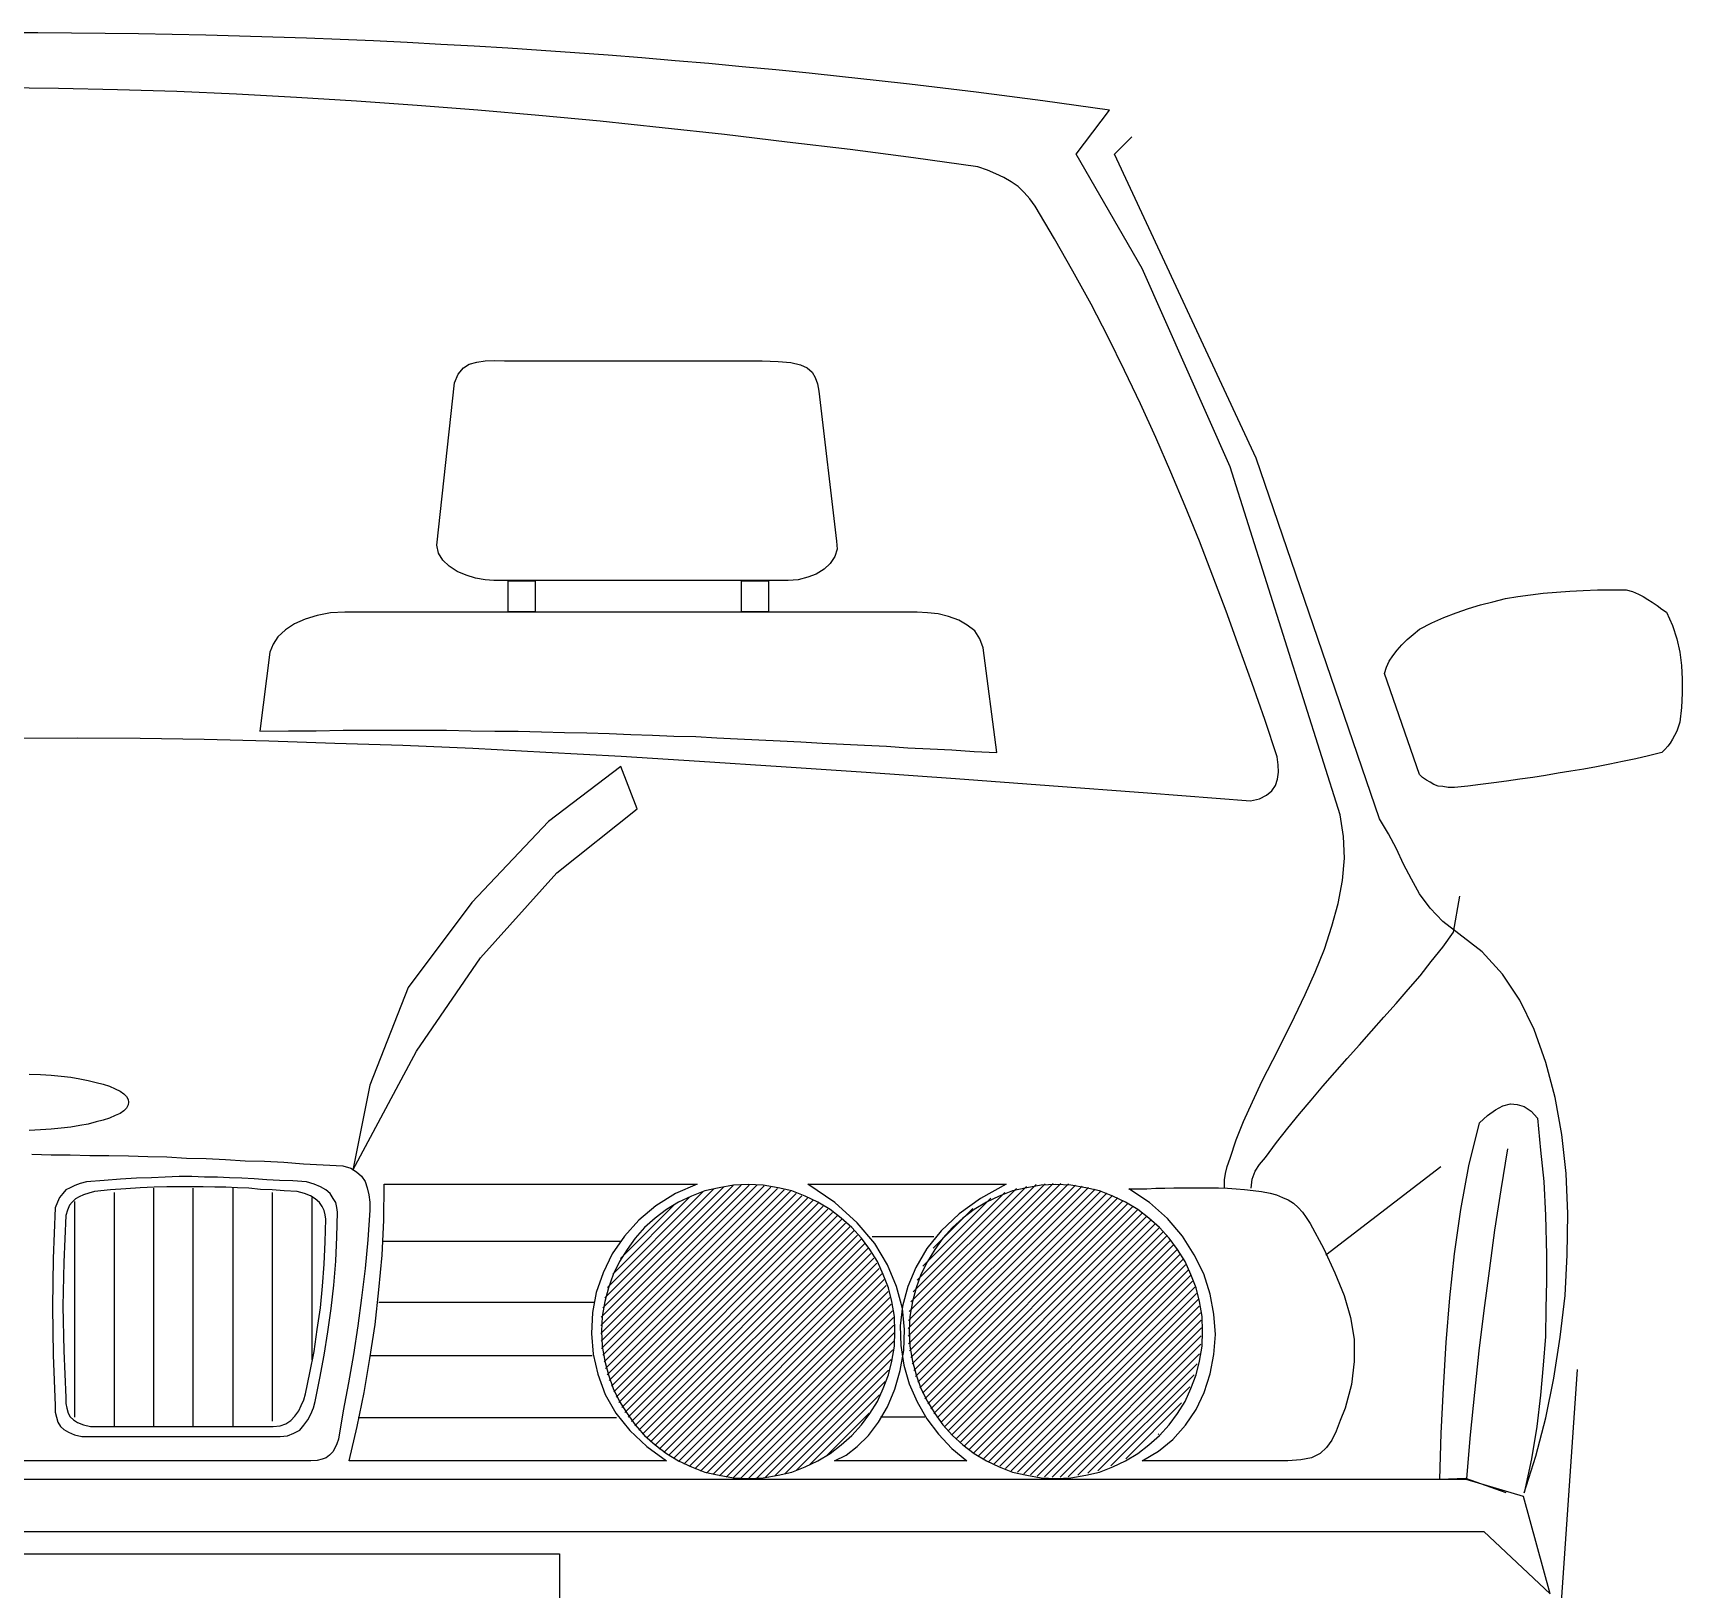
# Model space of a CAD drawing. Header units: inches. Extents: x 295786 to 300745, y 68261 to 70432.
# Drawn here: x 296511.51 to 296547.65, y 70203.87 to 70237.98 of the extents above; entities that cross this region are included whole.
import ezdxf

# ---------------------------------------------------------------- set-up
doc = ezdxf.new("R2010")
doc.units = ezdxf.units.IN
doc.header["$MEASUREMENT"] = 0
doc.layers.add('CAR1', color=9, linetype='Continuous')

# ---------------------------------------------------------------- blocks, each defined once
blk = doc.blocks.new('2')
at = {"layer": 'CAR1'}
h = blk.add_hatch(dxfattribs=at)
h.set_pattern_fill('ANSI31', color=61, scale=1.44, style=0)
h.set_pattern_definition([(44.99999999999999, (-28974.31064693475, -35746.22210481741), (-0.1272792206135785, 0.1272792206135785), [])])
h.paths.add_polyline_path([(59.32769505612669, 33.51452961189716), (59.80699952560826, 33.49770010104476), (60.26880130378049, 33.41220618583975), (60.73060308196, 33.30988275975324), (61.15807265797775, 33.1382217489263), (61.568712723114, 32.95040440767843), (61.96185009696273, 32.71075217291218), (62.32132844907028, 32.43744091645567), (62.66330410988303, 32.12912427736228), (62.97162074895459, 31.78714861658591), (63.22810249456234, 31.42767026446381), (63.46775472929949, 31.03453289060053), (63.67240158143977, 30.6238928254752), (63.82655990097919, 30.19642324946471), (63.94638601834959, 29.75145098214125), (64.03187993355095, 29.27281969311298), (64.04870944441427, 28.79351522362413), (64.03187993355095, 28.31488393458858), (63.94638601835322, 27.83557946511792), (63.82655990097919, 27.39128037821865), (63.67240158144705, 26.94698129134122), (63.46775472929949, 26.53634122618314), (63.22810249456597, 26.14320385236715), (62.97162074896187, 25.78372550025597), (62.6633041098903, 25.44174983945049), (62.32132844907755, 25.13410638079586), (61.96185009697365, 24.86012194387513), (61.56871272312856, 24.62046970914162), (61.15807265798139, 24.43265236787556), (60.73060308197455, 24.26166453746555), (60.26880130379868, 24.15866793095847), (59.80699952561554, 24.07317401576802), (59.3276950561376, 24.05634450491561), (58.84906376709478, 24.07317401577529), (58.38726198891527, 24.1586679309512), (57.92546021073576, 24.26166453744736), (57.49731745428653, 24.43265236786101), (57.0873505695854, 24.62046970914162), (56.69354001530519, 24.86012194387149), (56.33473484362548, 25.13410638079586), (55.99208600239217, 25.44174983941411), (55.68444254374117, 25.78372550024869), (55.41045810683499, 26.14320385234532), (55.17147905252932, 26.53634122619042), (54.98298853082451, 26.94698129134122), (54.81200070042178, 27.39128037822593), (54.70967727434981, 27.83557946510336), (54.62418335914845, 28.31488393455584), (54.60668066785001, 28.79351522361685), (54.62418335914845, 29.27281969308024), (54.70967727434618, 29.75145098212306), (54.81200070041086, 30.19642324942834), (54.98298853082088, 30.62389282545337), (55.17147905252205, 31.03453289060417), (55.41045810682772, 31.42767026444199), (55.68444254373753, 31.78714861656408), (55.99208600237398, 32.12912427736228), (56.33473484361457, 32.4374409164484), (56.69354001529427, 32.71075217290854), (57.08735056957448, 32.95040440764933), (57.49731745428289, 33.13822174891175), (57.92546021072849, 33.3098827597496), (58.38726198890072, 33.41220618583611), (58.84906376707659, 33.49770010102293)])
h = blk.add_hatch(dxfattribs=at)
h.set_pattern_fill('ANSI31', color=61, scale=1.44, style=0)
h.set_pattern_definition([(44.99999999999999, (-28918.46691320327, -35746.18438776478), (-0.1272792206135785, 0.1272792206135785), [])])
h.paths.add_polyline_path([(69.21964706074141, 33.56488545181128), (69.69895153022662, 33.54805594095887), (70.16075330840249, 33.46256202574659), (70.622555086582, 33.36023859969646), (71.05002466258884, 33.18857758883678), (71.46066472773964, 33.00076024758164), (71.85380210157018, 32.76110801285904), (72.213280453685, 32.48779675636615), (72.55525611449775, 32.17948011730186), (72.86289957313784, 31.8375044564782), (73.1200544991807, 31.47802610437066), (73.35903355348273, 31.0848887305292), (73.56435358605813, 30.6742486653784), (73.71851190559755, 30.24677908936792), (73.83833802296431, 29.80180682207356), (73.92383193816931, 29.32317553301618), (73.940661449029, 28.84387106353097), (73.92383193816931, 28.36523977448815), (73.83833802296431, 27.88593530501748), (73.71851190560119, 27.4416362181255), (73.56435358605813, 26.99733713127353), (73.35903355349728, 26.58669706611909), (73.12005449919161, 26.19355969227399), (72.86289957314875, 25.83408134015917), (72.55525611450139, 25.49210567935734), (72.21328045370319, 25.1844622207027), (71.85380210158473, 24.91047778382199), (71.46066472774692, 24.67082554905573), (71.05002466259975, 24.48300820781515), (70.62255508659291, 24.31202037739786), (70.1607533084134, 24.20902377089442), (69.69895153023026, 24.12352985567486), (69.21964706075232, 24.10670034481882), (68.7410157717095, 24.1235298556785), (68.27921399353363, 24.20902377088714), (67.81741221535049, 24.31202037739422), (67.38926945890853, 24.48300820779696), (66.97862939376864, 24.67082554904846), (66.58549201991991, 24.91047778381107), (66.22601366780873, 25.18446222072089), (65.88403800699962, 25.49210567935734), (65.5763945483668, 25.83408134015554), (65.30241011145336, 26.19355969224853), (65.06275787671257, 26.58669706611909), (64.87494053543924, 26.99733713124078), (64.7039527050365, 27.4416362181255), (64.60095609852942, 27.88593530500293), (64.51546218333169, 28.36523977448451), (64.4986326724611, 28.84387106351642), (64.51546218333169, 29.32317553301982), (64.60095609852942, 29.80180682205901), (64.70395270502922, 30.24677908936792), (64.8749405354356, 30.67424866538568), (65.06275787670893, 31.0848887305292), (65.30241011144608, 31.47802610434883), (65.57639454834862, 31.83750445646729), (65.88403800699234, 32.1794801172764), (66.22601366780509, 32.48779675634796), (66.58549201991264, 32.76110801281538), (66.97862939375773, 33.00076024757072), (67.38926945889762, 33.18857758885497), (67.81741221534321, 33.36023859968554), (68.27921399352272, 33.46256202573932), (68.74101577169131, 33.54805594095887)])
for points in [[(35.7497382556794, 47.89620477711651), (37.75043050749809, 47.91303428797983), (39.78612814191365, 47.89620477712742), (41.8386552871998, 47.86187257494748), (43.92551463465497, 47.81071086194061), (46.0467061842719, 47.74204645759164), (48.23656213822687, 47.67405523370689), (50.49440931608842, 47.5710586271889), (52.8377504091477, 47.45123250981123), (55.26658541740835, 47.31457688160299), (57.78091434087764, 47.16041856204174), (60.41574256213789, 46.98943073164628), (63.1522210290459, 46.80161339038386), (66.0260283046191, 46.59629335783393), (69.03649120843329, 46.37347063395646), (72.20111243177962, 46.13449157963987), (75.5198919746581, 45.87800983404668), (75.81070592243123, 45.94600105794962), (76.03285546586994, 46.0658271753382), (76.20384329627996, 46.20248280355372), (76.32366941365035, 46.37347063396737), (76.39233381798476, 46.57879066653913), (76.42599283971867, 46.80161339039842), (76.40916332884808, 47.04059244470409), (76.3748311266827, 47.29774737073967), (75.9816937528376, 48.49466218358793), (75.57105368769408, 49.6579179746841), (75.16041362254327, 50.82117376576571), (74.7329440465328, 51.98442955686551), (74.30547447052231, 53.11335314579992), (73.87733171407672, 54.24227673472706), (73.41552993589721, 55.37120032364692), (72.9537281577177, 56.46579171043049), (72.4750968686676, 57.57788578846521), (71.97896288832271, 58.65564766438183), (71.46532621667211, 59.7334095402548), (70.93553321458967, 60.81049823571084), (70.38823752120516, 61.87143060076414), (69.8066096256589, 62.93168978534231), (69.20747903881056, 63.97511945907536), (68.59219212152675, 65.01854913279749), (68.42120429111674, 65.25820136754555), (68.23271376941193, 65.46352140010276), (68.04422324771076, 65.65133874136882), (67.82207370427204, 65.80549706090824), (67.58242146953125, 65.94215268914195), (67.32593972392715, 66.06197880651962), (67.05262846745609, 66.18180492390093), (66.74431182836634, 66.28480153038254), (64.67495517222414, 66.57561547815567), (62.63925753780495, 66.84892673462309), (60.60355990338576, 67.08857896936388), (58.585364960265, 67.32823120409739), (56.58399952801483, 67.55038074753611), (54.58263409576466, 67.7557007801006), (52.61560086568352, 67.94351812138484), (50.64856763559146, 68.11517913222997), (48.69836391637728, 68.26866427131245), (46.74816019716309, 68.40531989954252), (44.81545916925097, 68.52514601692019), (42.88208496089283, 68.6281426234309), (40.96621344384766, 68.713636538625), (39.05101510723034, 68.76479825166098), (37.15264628148361, 68.81595996469696), (35.25427745574416, 68.83346265598084)], [(74.68178233351864, 33.40801546238436), (74.681782333515, 33.68132671885178), (74.71544135525983, 33.8866467514199), (74.76727624872365, 34.10879629486226), (74.86959967479197, 34.38278073177571), (75.05809019649678, 34.96440862732197), (75.29706925080245, 35.562866033717), (75.58788319857558, 36.19565564229197), (75.89619983765078, 36.8627774530396), (76.23817549845262, 37.52989926380906), (76.59698067013596, 38.2313532767148), (76.93962951137655, 38.93280728965328), (77.28160517218203, 39.65109081342234), (77.60675132212054, 40.36937433722778), (77.89756526989368, 41.10516055230255), (78.13654432419935, 41.84094676738823), (78.34186435676384, 42.57605980202788), (78.47919316543266, 43.31184601712812), (78.54718438933924, 44.03012954090082), (78.51285218717385, 44.73158355382839), (78.41052876110916, 45.4330375667414), (74.86959967475923, 56.63677954083323), (72.03012460134778, 63.01718370056551), (69.90893305172358, 66.69476841510914), (70.9866949276111, 68.11517913223724)], [(83.7475032471375, 23.60718151413676), (82.44759182780763, 24.06898329230535), (81.60948218664998, 24.03465109013632), (81.66064389967505, 25.52305303114917), (81.72863512357435, 26.97644958962701), (81.81480221921083, 28.44734883934143), (81.93395515614247, 29.88391588692684), (82.08811347567462, 31.30365342359801), (82.29343350825002, 32.72339096033465), (82.54991525385412, 34.12629898615342), (82.8918909146596, 35.5117043206883), (83.14904584070246, 35.75135655544727), (83.40552758630656, 35.93917389670969), (83.6445066406086, 36.05900001408008), (83.88415887535666, 36.12766441840722), (84.10630841879174, 36.11016172711606), (84.32913114266557, 36.04217050322404), (84.55128068610065, 35.88801218368826), (84.75660071867242, 35.66586264025318), (84.8595973251795, 34.63926247737982), (84.96192075124782, 33.63016500582671), (85.0130824642838, 32.53557361907224), (85.04741466645646, 31.26932122145445), (85.0474146664601, 30.41438206943712), (85.03058515560042, 29.54194022611409), (85.01308246429835, 28.63516618062204), (84.94509124039178, 27.71156262425575), (84.8595973251904, 26.75430004617374), (84.73977120782729, 25.745202574617), (84.56878337741728, 24.70177290088759), (84.32913114267649, 23.60718151414403), (84.70543900565826, 24.78726681609623), (85.03058515560406, 26.01851383109897), (85.2870669012118, 27.30092255910859), (85.49238693376901, 28.61833666975508), (85.64587207287332, 29.95258029125034), (85.71453647720773, 31.269321221469), (85.73136598807105, 32.58673533208275), (85.68020427503143, 33.88664675142718), (85.54354864679772, 35.13539645772835), (85.32139910335536, 36.33298445097171), (85.03058515558223, 37.46190803990612), (84.65427729260409, 38.52216722450248), (84.19247551442095, 39.46327347217812), (83.627677129738, 40.3013831133394), (82.97738482985733, 41.01966663709391), (82.22476910390469, 41.60129453265836), (81.71180561269284, 41.99443190648526), (81.30116554754932, 42.42257466294905), (80.95918988673293, 42.88437644110309), (80.70270814112882, 43.36300773014591), (80.44622639552472, 43.84231219964204), (80.22340367164725, 44.33844617999057), (79.96692192604678, 44.81707746902612), (79.67610797827001, 45.29638193851133), (75.70770931591687, 56.91076397773577), (71.14085324715779, 66.69476841510914), (71.70497845140198, 67.25956679979208)], [(51.16153112682878, 52.97669751752255), (50.88754668992624, 52.99352702838223), (50.57990323127888, 53.04468874144004), (50.27158659221095, 53.14768534792165), (49.98144582485838, 53.26751146531751), (49.72429089882644, 53.43849929571297), (49.51897086625104, 53.62631663696448), (49.3823152380246, 53.84913936086014), (49.33115352498135, 54.10562110646424), (49.8952787292219, 59.33959898596368), (50.01510484658502, 59.61358342285166), (50.18609267699503, 59.81890345542706), (50.37458319869984, 59.93872957281201), (50.61423543345154, 60.00672079669675), (50.88754668991533, 60.04105299886942), (51.17836063768482, 60.05788250974729), (51.50350678762334, 60.04105299887669), (51.86298513973452, 60.04105299886578), (59.79978246440805, 60.04105299888033), (60.3127459556199, 60.02422348803884), (60.72338602076707, 59.98989128584071), (61.03102947941079, 59.92122688152813), (61.25385220328462, 59.81890345545253), (61.40733734238165, 59.68157464679825), (61.51033394888509, 59.5105868163846), (61.57899835322314, 59.30526678380193), (61.63016006625548, 59.06628772952172), (62.19428527051059, 54.24227673472706), (62.21178796180902, 53.98579498910112), (62.14312355747461, 53.74614275437125), (61.98896523793519, 53.52399321091798), (61.80114789667277, 53.33550268920226), (61.54466615105775, 53.18201755011614), (61.27068171415522, 53.07902094362362), (60.96303825551149, 52.99352702840042), (60.63789210556934, 52.97669751755529), (51.16153112682878, 52.97669751752255)], [(52.49577474833131, 52.95919482623503), (52.49577474833495, 51.96692686554888), (51.62333290500828, 51.96692686553433), (51.62333290500828, 52.95919482622776), (52.49577474833131, 52.95919482623503)], [(60.00510249698709, 52.95919482623503), (60.00510249698709, 51.96692686553433), (59.1326606536677, 51.96692686555616), (59.13266065366042, 52.95919482624959), (60.00510249698709, 52.95919482623503)], [(88.75933158316911, 47.43440299899885), (88.33186200715863, 47.33140639250632), (87.92122194200056, 47.229082966438), (87.49375236600099, 47.14358905124391), (87.08311230085383, 47.05809513602435), (86.65564272484698, 46.97260122082298), (86.24500265969618, 46.90393681650676), (85.83436259455993, 46.83527241215779), (85.4237225294055, 46.76728118825486), (85.01308246426925, 46.69861678390953), (84.60244239912572, 46.63062556002114), (84.19247551442095, 46.57879066653913), (83.76433275797172, 46.5107994426362), (83.35369269282455, 46.45896454918693), (82.92622311681407, 46.4078028361364), (82.51558305166691, 46.35664112310405), (82.08811347565643, 46.30547941008626), (81.88279344309194, 46.30547941007171), (81.71180561268557, 46.33981161222255), (81.55764729314615, 46.35664112311861), (81.42099166491244, 46.40780283612548), (81.30116554753477, 46.47646724046717), (81.18133943017165, 46.5444584643883), (81.06151331279762, 46.63062556002478), (80.95918988673293, 46.73294898609674), (79.83026629779488, 49.98306412461898), (79.89893070213293, 50.18838415717983), (79.98442461733794, 50.37620149846407), (80.10425073470105, 50.54718932887408), (80.2409063629384, 50.73567985060072), (80.39506468248146, 50.90666768097071), (80.5660525128842, 51.07765551138073), (80.75386985415389, 51.23181383092742), (80.95918988672202, 51.40280166131924), (81.35232726057075, 51.60812169392011), (81.74613781484368, 51.77910952431193), (82.13927518868877, 51.93326784385863), (82.53308574296534, 52.06992347207779), (82.92622311681043, 52.18974958946274), (83.32003367108337, 52.29207301552742), (83.73000055579178, 52.39506962204177), (84.12381111006835, 52.46306084592652), (84.53445117521551, 52.51489573940853), (84.94509124035903, 52.56605745242632), (85.37256081636588, 52.60038965461354), (85.80003039238, 52.63404867634381), (86.22749996839048, 52.65155136762405), (86.68930174656998, 52.66838087849828), (87.1342740138789, 52.66838087850192), (87.6135784833532, 52.66838087851647), (87.81822533549348, 52.61721916547322), (88.00671585719829, 52.53172525026821), (88.16087417674134, 52.46306084594471), (88.31435931584929, 52.36073741986183), (88.45168812451448, 52.27524350465319), (88.60517326361514, 52.17224689815703), (88.7593315831582, 52.05309396121447), (88.91348990269762, 51.95009735471467), (89.10130724397095, 51.52262777872238), (89.23796287220102, 51.09515820269735), (89.3409594787081, 50.66701544627358), (89.39212119174408, 50.23954587023036), (89.40962388304251, 49.79457360292145), (89.40962388303888, 49.35027451605856), (89.39212119174044, 48.88847273788269), (89.3409594787081, 48.40916826839748), (89.28979776567576, 48.25500994885442), (89.2379628722083, 48.11835432063162), (89.16997164830536, 47.98169869237972), (89.10130724397459, 47.86187257502752), (89.03331602007165, 47.74204645764621), (88.94782210486665, 47.6397230315888), (88.86165500923744, 47.53672642506353), (88.75933158316911, 47.43440299899885)], [(67.360271926118, 47.43440299896974), (66.91529965880545, 50.8043442548842), (66.81297623273713, 51.09515820267552), (66.64198840232348, 51.3516399482869), (66.40233616758997, 51.53945728956023), (66.12902491111163, 51.69361560907782), (65.80387876117311, 51.81344172645913), (65.46190310036036, 51.89893564165686), (65.11925425911977, 51.93326784381134), (64.79478128961637, 51.95009735469648), (46.37185233421405, 51.95009735465283), (45.91005055603091, 51.93326784381861), (45.48258098002043, 51.8477739285845), (45.08877042574022, 51.72794781122866), (44.74679476493475, 51.57378949167833), (44.45598081716162, 51.38597215042682), (44.21632858242083, 51.16314942654208), (44.06284344332744, 50.92349719180856), (43.95984683681309, 50.66701544617899), (43.63470068688184, 48.11835432056614), (44.55897742367233, 48.13585701187912), (45.44824877785504, 48.13585701186457), (46.32069062118171, 48.15268652272061), (47.17562977320631, 48.15268652272061), (48.01373941436032, 48.15268652272061), (48.83501954464373, 48.15268652274244), (49.63879698363598, 48.15268652272061), (50.42574491175765, 48.1358570118573), (51.19586332900508, 48.1183543205625), (51.94847905495408, 48.11835432058069), (52.70109478091035, 48.10152480972829), (53.43620781555728, 48.08402211840075), (54.15516451977601, 48.06719260753744), (54.87344804356326, 48.05036309665957), (55.57490205648355, 48.01603089452328), (56.27568288896873, 47.99852820322121), (56.96030739101479, 47.96486918149094), (57.66176140393145, 47.94736649019251), (58.34571272555331, 47.91303428800529), (59.01283453630822, 47.87870208584718), (59.69678585792281, 47.84504306412055), (60.38141035997251, 47.81071086192969), (61.04853217072014, 47.77637865977158), (61.732483492342, 47.74204645761711), (62.41710799438806, 47.70771425543717), (63.10105931600629, 47.67405523370689), (63.80251332892658, 47.63972303152696), (64.48646465053753, 47.58856131849825), (65.20474817432114, 47.55422911634014), (65.90620218724871, 47.5198969141602), (66.62448571103596, 47.46873520115696), (67.360271926118, 47.43440299896974)], [(55.24975590653412, 46.98943073164992), (52.92324432434907, 45.21088802328086), (50.46007711392303, 42.61039200417508), (48.40754996863689, 39.87391353727435), (47.17562977322086, 36.72612182479133), (46.62833407983999, 33.98964335786877), (48.6808612251225, 37.82071321154581), (50.73406155083285, 40.83184929580239), (53.19722876125888, 43.56832776267038), (55.78022208905895, 45.62085490797836), (55.24975590653412, 46.98943073164992)], [(75.5367214855396, 33.4080154623407), (75.57105368771954, 33.6988294101393), (75.67337711378059, 33.95531115575432), (75.81070592244942, 34.17746069920395), (75.99852326372638, 34.39961024262811), (76.35800161582301, 34.87891471210605), (76.71680678751, 35.34071649027828), (77.09311465048086, 35.80251826847234), (77.46942251345536, 36.24749053578125), (77.84573037642986, 36.69178962265141), (78.2395409307137, 37.13676188997124), (78.63267830454788, 37.58173415726924), (79.02648885882445, 38.0260332441394), (79.41962623266954, 38.47100551145923), (79.81343678694611, 38.91597777878269), (80.2065741607912, 39.36027686566013), (80.59971153463994, 39.80524913297268), (80.97601939760352, 40.2502214002925), (81.33549774970743, 40.71202317847928), (81.71180561269284, 41.17382495663696), (82.05378127350559, 41.65245624567251), (82.25910130606644, 42.81571203677959)], [(36.21154003387346, 37.08560017687341), (36.57101838598101, 37.06809748556043), (36.91299404679739, 37.05126797470075), (37.23814019673591, 37.01693577252809), (37.545783655376, 36.98260357037725), (37.83592442271402, 36.93144185734491), (38.10990885961655, 36.8802801443162), (38.3663906052243, 36.81161573997815), (38.58854014865938, 36.76045402694581), (38.79386018123478, 36.6917896226114), (38.98235070294322, 36.60629570740275), (39.136509022479, 36.53830448349254), (39.25566195941065, 36.45281056828389), (39.3418290550544, 36.36731665308616), (39.39299076808311, 36.26432004659728), (39.40982027895734, 36.17882613139227), (39.39299076808311, 36.09333221617635), (39.34182905504713, 35.99100879012622), (39.25566195941792, 35.90484169447882), (39.136509022479, 35.81934777928109), (38.9823507029505, 35.75135655538543), (38.79386018123841, 35.66586264016587), (38.58854014866301, 35.59719823582782), (38.3663906052243, 35.54603652280275), (38.10990885961655, 35.47737211846834), (37.83592442271402, 35.42621040545055), (37.54578365537964, 35.37504869239638), (37.23814019673591, 35.34071649023463), (36.91299404679739, 35.30638428805833), (36.57101838598464, 35.28955477718773), (36.21154003387346, 35.27205208590385)], [(36.29770712950994, 34.50260684908062), (36.91299404679739, 34.48510415776036), (37.52895414450541, 34.48510415777855), (38.16107057265617, 34.46827464692979), (38.77703067037874, 34.46827464690796), (39.4098202789537, 34.45144513605555), (40.02578037666899, 34.43394244474985), (40.64174047438792, 34.41711293388289), (41.27453008297016, 34.3827807317175), (41.90731969154876, 34.36595122085782), (42.52327978926405, 34.33161901867788), (43.15606939784993, 34.29728681649794), (43.78885900643218, 34.28045730564554), (44.40481910414746, 34.2461251034656), (45.03760871273334, 34.19429021002361), (45.67039832131923, 34.16063118826787), (46.30318792990147, 34.12629898612067), (46.56034285593705, 34.05763458178626), (46.74816019720674, 33.93780846440131), (46.9023185167498, 33.80115283615669), (47.0221446341202, 33.63016500575759), (47.09013585801949, 33.42484497320402), (47.14129757105911, 33.20269542976166), (47.17562977322814, 32.96304319501724), (47.17562977322086, 32.70656144941313), (47.1076385493252, 31.74862569088509), (47.0221446341202, 30.8250221345188), (46.90231851675344, 29.88391588686864), (46.78249239938668, 28.97714184138385), (46.6458367711457, 28.05353828502848), (46.49167845161355, 27.14743741998245), (46.32069062121445, 26.24133655490004), (46.1665323016714, 25.33456250943345), (46.11537058864269, 25.1804041898904), (46.04670618430464, 25.0437485616676), (45.97871496040898, 24.92392244428993), (45.87571835389826, 24.82159901821069), (45.77339492783358, 24.7361051030166), (45.63606611915748, 24.68494338996243), (45.48258098005681, 24.65061118781887), (45.27726094748141, 24.6331084965168), (27.41980355720079, 24.63310849648042)], [(82.48192402996574, 24.0689832923199), (82.60107696690466, 25.47121813771082), (82.73840577557348, 26.83979396136056), (82.87506140381083, 28.17336440244981), (83.04604923420993, 29.47327582178332), (83.21703706460539, 30.7563577302426), (83.38802489500813, 32.05626914957247), (83.59334492757989, 33.35618056892417), (83.79866496015529, 34.67359467953429)], [(77.94872698294421, 31.26932122144717), (81.6431412083657, 34.10879629484771)], [(46.13220009949146, 32.63789704507872), (46.11537058862814, 32.7920553646145), (46.08103838645911, 32.94621368415028), (45.99554447126502, 33.08286931239127), (45.89322104518942, 33.23702763192705), (45.75589223651696, 33.35618056884778), (45.58490440611422, 33.45917717536213), (45.37958437354246, 33.54467109057077), (45.13993213880531, 33.613335494887), (44.69563305193151, 33.6469945166391), (44.26816347591375, 33.6644972079157), (43.85752341076295, 33.68132671877902), (43.4468833456267, 33.71565892096987), (43.05307279135013, 33.73248843183683), (42.65993541750504, 33.7499911231389), (42.26679804365995, 33.76682063400585), (41.85615797852006, 33.76682063399858), (41.44551791337653, 33.78432332530792), (41.03487784823665, 33.78432332530429), (40.58990558092773, 33.76682063397311), (40.14560649404302, 33.74999112311343), (39.66630202456145, 33.73248843183683), (39.15333853334596, 33.69882941008836), (38.62287235083932, 33.6644972079157), (38.05874714658785, 33.613335494887), (37.85342711401609, 33.56150060140862), (37.68243928361699, 33.49350937750933), (37.52895414450541, 33.42484497320038), (37.39229851626806, 33.35618056885505), (37.28930190977189, 33.23702763190522), (37.18697848369629, 33.1172015145421), (37.11831407936552, 32.96304319498449), (37.05032285546986, 32.77455267330151), (36.98165845113544, 31.14949510401857), (36.96482894026849, 29.59310193909187), (36.98165845113908, 28.03670877415061), (37.05032285547713, 26.41232438529914), (37.05032285547713, 26.20700435273102), (37.08398187720741, 26.03601652232464), (37.13581677067486, 25.88185820280705), (37.22131068587623, 25.74520257456243), (37.32363411194819, 25.64220596803716), (37.47779243148398, 25.55671205284307), (37.66493659232219, 25.47121813764898), (37.9045888270557, 25.42005642462755), (44.28499298679162, 25.42005642460936), (44.52464522153605, 25.43755911592598), (44.72996525411145, 25.52305303111643), (44.9177825953775, 25.62537645719567), (45.05443822361121, 25.77953477671326), (45.17426434098525, 25.95052260713783), (45.27726094748505, 26.1383399484148), (45.36275486268278, 26.34365998098656), (45.41391657571876, 26.54898001354377), (45.5680748952509, 27.30092255907584), (45.70473052348825, 28.03670877416516), (45.82455664085501, 28.78932450009961), (45.92688006693061, 29.54194022605225), (46.01237398212834, 30.29455595202671), (46.08103838646275, 31.06400118883903), (46.11537058863178, 31.85094911696433), (46.13220009949146, 32.63789704507872)], [(45.75589223651696, 32.41574750164), (45.73906272564636, 32.55240312985916), (45.70473052348825, 32.68905875810015), (45.6360661191502, 32.82638756676533), (45.55057220394519, 32.946213684143), (45.41391657570421, 33.06536662107101), (45.25975825616842, 33.16836322759264), (45.07194091490237, 33.23702763193796), (44.83228868015794, 33.30501885582635), (44.4216486150217, 33.3225215471175), (44.02851124117296, 33.35618056885505), (43.65220337819846, 33.37368326016076), (43.2758955152276, 33.40801546230432), (42.91641716311278, 33.4248449731931), (42.54010930013465, 33.4416744840637), (42.18130412846949, 33.44167448405642), (41.80499626548044, 33.45917717535849), (41.42868840250958, 33.45917717536213), (41.05238053953508, 33.45917717533666), (40.64174047439155, 33.45917717535849), (40.23110040924075, 33.44167448405642), (39.78612814193184, 33.42484497318583), (39.32432636375597, 33.39051277101316), (38.82819238341108, 33.35618056885505), (38.31522889219923, 33.30501885581543), (38.12673837048715, 33.25385714277945), (37.95575054008805, 33.20269542973983), (37.8190949118507, 33.13403102540178), (37.69926879447667, 33.06536662106373), (37.59761854884709, 32.96304319500632), (37.51212463364573, 32.86004658848469), (37.44346022930404, 32.70656144938766), (37.39229851627169, 32.53557361900675), (37.32363411194092, 31.0303421670942), (37.28930190977189, 29.61060463038666), (37.32363411194092, 28.17336440238796), (37.39229851628625, 26.66880613091053), (37.39229851628261, 26.48098878964083), (37.426630718448, 26.32683047011596), (37.46028974018918, 26.17267215056927), (37.5289541445236, 26.05284603320251), (37.63127757059556, 25.95052260712328), (37.76793319883291, 25.86502869192554), (37.95575054009896, 25.79636428757658), (38.17857326396916, 25.74520257455151), (44.0628434433529, 25.74520257457334), (44.28499298679162, 25.76203208542211), (44.47348350850007, 25.83069648976016), (44.6269686475971, 25.93301991582484), (44.76362427583445, 26.07034872450822), (44.8834503932012, 26.24133655492187), (44.96894430840985, 26.41232438532097), (45.05443822360758, 26.60014172659794), (45.10627311708231, 26.78863224827728), (45.24292874531966, 27.47191038946039), (45.37958437354973, 28.15653489151373), (45.48258098005681, 28.85798890442675), (45.5849044061215, 29.55876973691193), (45.65356881045591, 30.2602237498395), (45.70473052348825, 30.96167776275979), (45.73906272565364, 31.6799612865434), (45.75589223651696, 32.41574750164)], [(56.72065515630675, 24.63310849653135), (46.50850796248051, 24.63310849650588), (46.76498970808461, 25.74520257455879), (46.98781243196208, 26.83979396132781), (47.17562977322814, 27.93371216765081), (47.34661760363451, 29.0289767348404), (47.46644372099763, 30.14039763248365), (47.56944032750835, 31.25249171052565), (47.62060204053705, 32.38141529947097), (47.63743155140401, 33.5446710905635), (57.71292311699654, 33.54467109057441), (57.0114691040726, 33.23702763193796), (56.37867949549036, 32.84321707766867), (55.83138380210585, 32.38141529948916), (55.36958202393726, 31.86845180827368), (54.97577146966069, 31.30365342357254), (54.68495752188392, 30.68769332587908), (54.46280797844884, 30.05490371727501), (54.34298186107117, 29.40528459781854), (54.30864965890942, 28.73816278707454), (54.35981137194176, 28.0710409763451), (54.51396969148846, 27.42074867644624), (54.75362192621833, 26.77180273742488), (55.09559758703472, 26.17267215060201), (55.54056985434363, 25.60854694635418), (56.08786554772814, 25.0949102746963), (56.72065515630675, 24.63310849653135)], [(59.35481019713188, 33.52716839928689), (58.87617890808178, 33.5103388884163), (58.41437712990592, 33.42484497321857), (57.95257535173369, 33.32252154712842), (57.52443259528445, 33.15086053630148), (57.11379253013365, 32.96304319502815), (56.72065515630311, 32.72339096029827), (56.36117680419193, 32.45007970379447), (56.01920114337918, 32.14176306475565), (55.71155768473909, 31.79978740392471), (55.45507593913499, 31.44030905180989), (55.21542370439784, 31.0471716779939), (55.01010367183335, 30.63653161283219), (54.85594535228302, 30.20906203682171), (54.73679241534774, 29.76408976952007), (54.65062531971125, 29.28545848045906), (54.63379580885521, 28.80615401099567), (54.65062531972217, 28.32752272193102), (54.73679241535865, 27.84821825245308), (54.85594535228302, 27.40391916558656), (55.01010367182607, 26.95962007872367), (55.21542370440875, 26.54898001357651), (55.45507593914954, 26.15584263971323), (55.71155768475001, 25.79636428759477), (56.01920114339373, 25.45438862680749), (56.36117680419557, 25.1467451681674), (56.72065515631402, 24.87276073126122), (57.11379253015184, 24.63310849652771), (57.52443259530264, 24.44529115524347), (57.9525753517446, 24.27430332484437), (58.41437712992047, 24.17130671833365), (58.87617890809634, 24.08581280313228), (59.35481019713916, 24.06898329226897), (59.83411466662074, 24.08581280315775), (60.31274595567083, 24.17130671834821), (60.75771822297975, 24.27430332485528), (61.18518779899023, 24.44529115526166), (61.59582786413375, 24.63310849652771), (61.98896523797521, 24.87276073126122), (62.34844359009003, 25.14674516817831), (62.6904192508955, 25.45438862680021), (62.99873588997434, 25.79636428762024), (63.27204714644176, 26.15584263972778), (63.51169938117528, 26.54898001357287), (63.69951672245588, 26.95962007872731), (63.87050455285862, 27.4039191656193), (63.97350115935478, 27.84821825246763), (64.05899507456343, 28.3275227219674), (64.07582458543038, 28.80615401101022), (64.05899507456343, 29.28545848046997), (63.97350115935478, 29.76408976953098), (63.87050455285134, 30.20906203682171), (63.69951672244133, 30.63653161286129), (63.511699381168, 31.04717167799026), (63.27204714643449, 31.44030905182444), (62.9987358899707, 31.79978740392471), (62.69041925088823, 32.14176306474837), (62.34844359007548, 32.45007970380539), (61.98896523797157, 32.72339096029827), (61.59582786412284, 32.96304319503179), (61.18518779897568, 33.15086053631603), (60.75771822297247, 33.32252154714661), (60.31274595565628, 33.42484497320402), (59.83411466660982, 33.51033888839811), (59.35481019713188, 33.52716839928689)], [(61.27068171418068, 33.54467109057441), (67.65108587391296, 33.54467109058169), (66.82980574362227, 33.08286931243492), (66.14585442200405, 32.58673533207912), (65.56422652646143, 32.03943963868005), (65.10242474828556, 31.47464125400074), (64.74294639617074, 30.85935433672057), (64.48646465056663, 30.24339423901256), (64.3154768201639, 29.61060463043395), (64.24681241582948, 28.97714184138749), (64.26431510712791, 28.34435223281253), (64.36663853319988, 27.7115626242412), (64.53762636360625, 27.11310521780979), (64.79478128964911, 26.53215050269864), (65.1024247482892, 25.98485480934687), (65.4787326112637, 25.48872082896924), (65.90620218728145, 25.02691905079701), (66.38550665675939, 24.63310849652771), (62.12629404664767, 24.63310849653863), (62.50260190962581, 24.8215990182216), (62.86140708130188, 25.09491027471449), (63.22088543340578, 25.45438862680749), (63.54603158335522, 25.88185820283979), (63.83684553112835, 26.37799218319196), (64.07582458543038, 26.94279056784217), (64.24681241583312, 27.54057479383118), (64.36663853320351, 28.19086709370822), (64.38414122449831, 28.85798890447404), (64.31547682016753, 29.54194022609954), (64.12765947889056, 30.24339423899437), (63.83684553112107, 30.94484825190375), (63.42620546597027, 31.62879957351834), (62.86140708129096, 32.29592138429143), (62.14312355749644, 32.94621368417211), (61.27068171418068, 33.54467109057441)], [(69.25931393232167, 33.52716839927962), (68.7800094628401, 33.51033888842721), (68.31820768465695, 33.42484497320766), (67.85640590648109, 33.32252154715752), (67.42893633047424, 33.15086053632331), (67.01829626532344, 32.96304319504998), (66.62448571105415, 32.7233909603201), (66.26568053937444, 32.45007970382358), (65.92370487856533, 32.14176306474837), (65.61538823949377, 31.79978740393926), (65.3589064938933, 31.44030905183172), (65.11925425914524, 31.04717167798299), (64.91393422658439, 30.63653161285038), (64.76044908747281, 30.20906203681807), (64.64062297010241, 29.76408976953462), (64.55512905490104, 29.28545848048088), (64.53762636360625, 28.80615401098476), (64.55512905491196, 28.32752272196012), (64.64062297010241, 27.84821825247491), (64.76044908747645, 27.40391916560111), (64.91393422658803, 26.95962007871276), (65.11925425915979, 26.5489800135656), (65.35890649389694, 26.15584263973506), (65.61538823950832, 25.79636428762024), (65.92370487857988, 25.45438862680385), (66.26568053938536, 25.14674516816376), (66.62448571106506, 24.87276073128305), (67.018296265338, 24.63310849652771), (67.42893633047788, 24.44529115526893), (67.85640590649928, 24.2743033248662), (68.31820768467878, 24.17130671835548), (68.78000946285465, 24.08581280315047), (69.25931393232895, 24.06898329229443), (69.73794522137541, 24.0858128031432), (70.21724969085335, 24.17130671837003), (70.66154877773442, 24.27430332486983), (71.0890183537449, 24.44529115527621), (71.49965841888479, 24.63310849655318), (71.893468973165, 24.87276073129397), (72.25227414484107, 25.14674516817468), (72.5949229860853, 25.45438862682931), (72.90256644472174, 25.79636428763479), (73.17587770119644, 26.15584263974961), (73.41552993593359, 26.5489800135947), (73.60402045764567, 26.9596200787455), (73.77500828804477, 27.40391916560475), (73.87733171410946, 27.84821825248582), (73.96282562931447, 28.32752272196012), (73.98032832060562, 28.80615401101022), (73.9628256293181, 29.28545848048088), (73.87733171410946, 29.76408976954554), (73.77500828804114, 30.20906203685081), (73.60402045763112, 30.63653161286129), (73.41552993592995, 31.04717167801573), (73.1758777011928, 31.44030905184627), (72.9025664447181, 31.79978740395381), (72.59492298607074, 32.14176306477748), (72.25227414483379, 32.45007970383085), (71.89346897316136, 32.72339096029464), (71.49965841887024, 32.96304319505361), (71.08901835372671, 33.15086053633422), (70.66154877771987, 33.32252154716844), (70.21724969084244, 33.42484497321857), (69.73794522136086, 33.51033888841994), (69.25931393232167, 33.52716839927962)], [(37.66493659231492, 32.97987270587328), (37.66493659232583, 26.03601652232101)], [(38.94801850077783, 33.27068665363913), (38.94801850078875, 25.76203208541847)], [(40.21359771794232, 33.40801546232615), (40.21359771796051, 25.76203208543666)], [(41.47985011554556, 33.40801546231523), (41.47985011555647, 25.76203208541847)], [(42.76293202400484, 33.40801546231523), (42.76293202402303, 25.76203208541483)], [(44.02851124117296, 33.27068665364277), (44.02851124118024, 25.91619040497244)], [(45.31159314964316, 33.11720151454938), (45.31159314965043, 27.88255045462211)], [(71.60265502537732, 33.3905127710641), (71.89346897316136, 33.39051277105682), (72.18428292092358, 33.3905127710641), (72.47509686869307, 33.40801546237708), (72.76591081647348, 33.40801546236253), (73.05672476425389, 33.42484497321493), (73.34753871202702, 33.42484497322948), (73.63835265980379, 33.42484497324403), (73.929166607566, 33.42484497323676), (74.2193073749113, 33.4248449732404), (74.49329181181383, 33.42484497321857), (74.78410575959788, 33.40801546235889), (75.05809019649678, 33.39051277107137), (75.33140145296784, 33.37368326020805), (75.60538588988129, 33.33935105804267), (75.87869714635599, 33.30501885587364), (76.1526815832658, 33.25385714281947), (76.35800161583757, 33.20269542977985), (76.54581895709634, 33.11720151459667), (76.73430947881207, 33.03170759938439), (76.9052973092148, 32.9287109928955), (77.05945562875422, 32.79205536465452), (77.19611125698793, 32.63789704510418), (77.31593737435833, 32.46690921470872), (77.43576349172508, 32.27909187344267), (77.88006257860616, 31.45781174316289), (78.23954093072098, 30.68769332590819), (78.53035487849047, 29.95258029125762), (78.73567491106587, 29.25112627834096), (78.8555010284399, 28.54967226540975), (78.8555010284399, 27.83138874163342), (78.77000711324217, 27.09560252653682), (78.56468708066677, 26.32683047014507), (78.41052876112371, 25.93301991589033), (78.27387313289364, 25.59104425507758), (78.13654432421754, 25.30023030728989), (77.9655564938148, 25.0612512529915), (77.76023646124668, 24.8727607312976), (77.48692520477562, 24.73610510304206), (77.1449495439665, 24.66744069872948), (76.71680678751727, 24.63310849653863), (72.03012460140235, 24.63310849652771), (72.56059078391627, 24.94142513561383), (73.0223925620885, 25.31773299859196), (73.43303262723566, 25.77953477676419), (73.77500828804477, 26.29249826798332), (74.03149003364524, 26.83979396135328), (74.21930737492221, 27.4382513677665), (74.33913349228897, 28.05353828504667), (74.39096838575279, 28.70383058493462), (74.33913349228533, 29.35344970439473), (74.21930737491857, 30.00374200428269), (74.01466052277829, 30.65403430416336), (73.70634388369945, 31.26932122142898), (73.33003602072858, 31.86845180830278), (72.85140473168212, 32.43257701254333), (72.26977683613586, 32.94621368417211), (71.60265502537732, 33.3905127710641)], [(65.324574291717, 31.85094911696069), (63.3407115507689, 31.85094911698252)], [(55.24975590655595, 31.69746397786366), (47.6037725296701, 31.69746397786366)], [(54.39414357410715, 29.72975756732922), (47.46644372099763, 29.72975756734013)], [(54.32615235021512, 28.01920608287401), (47.19313246453385, 28.01920608286673)], [(86.03900944672205, 27.57490699602567), (84.13970014375445, 1.164153218269348e-10), (73.39784533723287, 1.164153218269348e-10), (72.53849695270037, 6.298858690373891)], [(55.11310027833679, 26.01851383105532), (46.79932191025728, 26.01851383104804)], [(65.03376034395114, 26.03601652235011), (63.61402280725815, 26.03601652235375)], [(-11.47858149889362, 22.35843180770462), (-11.47858149889362, 20.51055151452965), (-9.35738994926578, 22.35843180769371), (83.02921972335025, 22.35843180783922), (85.16724078384141, 20.35706637560725), (84.31162845138533, 23.48735539674453), (82.46442133866731, 24.03465109013996), (-9.203231629729999, 24.03465109000899), (-11.47858149889362, 22.35843180770462)], [(20.26928098022108, 21.64014828395375), (53.28272267649299, 21.64014828401923), (53.28272267650755, 15.55055807203826), (20.269280980232, 15.55055807200915), (20.26928098022108, 21.64014828395375)]]:
    blk.add_lwpolyline(points, dxfattribs=at)
blk.add_arc((35.99941290308197, -177.1041410693942), 247.7026945828698, 81.8799842565526, 97.89307549723675, dxfattribs=at)

msp = doc.modelspace()

# ---------------------------------------------------------------- block references
at = {"layer": 'CAR1', "xscale": 0.6809087349669425, "yscale": 0.6809087349669425, "zscale": 0.8511359187086782}
msp.add_blockref('2', (296486.7749449277, 70189.90692731627), dxfattribs=at)

doc.saveas('drawing.dxf')
